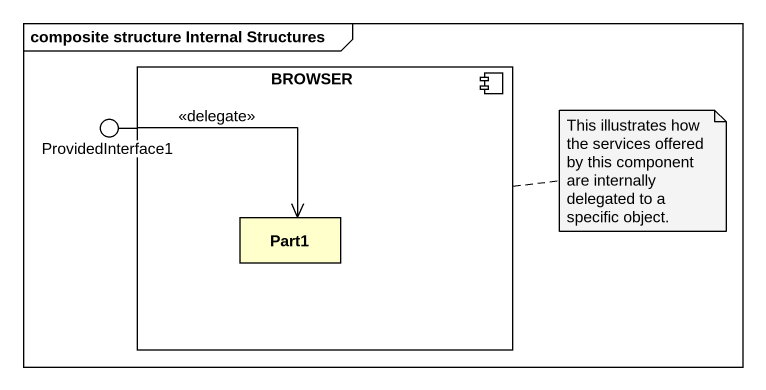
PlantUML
@startuml
mainframe composite structure Internal Structures
component BROWSER {
  rectangle Part1
}
() ProvidedInterface1
BROWSER -left- ProvidedInterface1
ProvidedInterface1 --> Part1 : <<delegate>>
note right of BROWSER : This illustrates how the services offered by this component are internally delegated to a specific object.
@enduml
